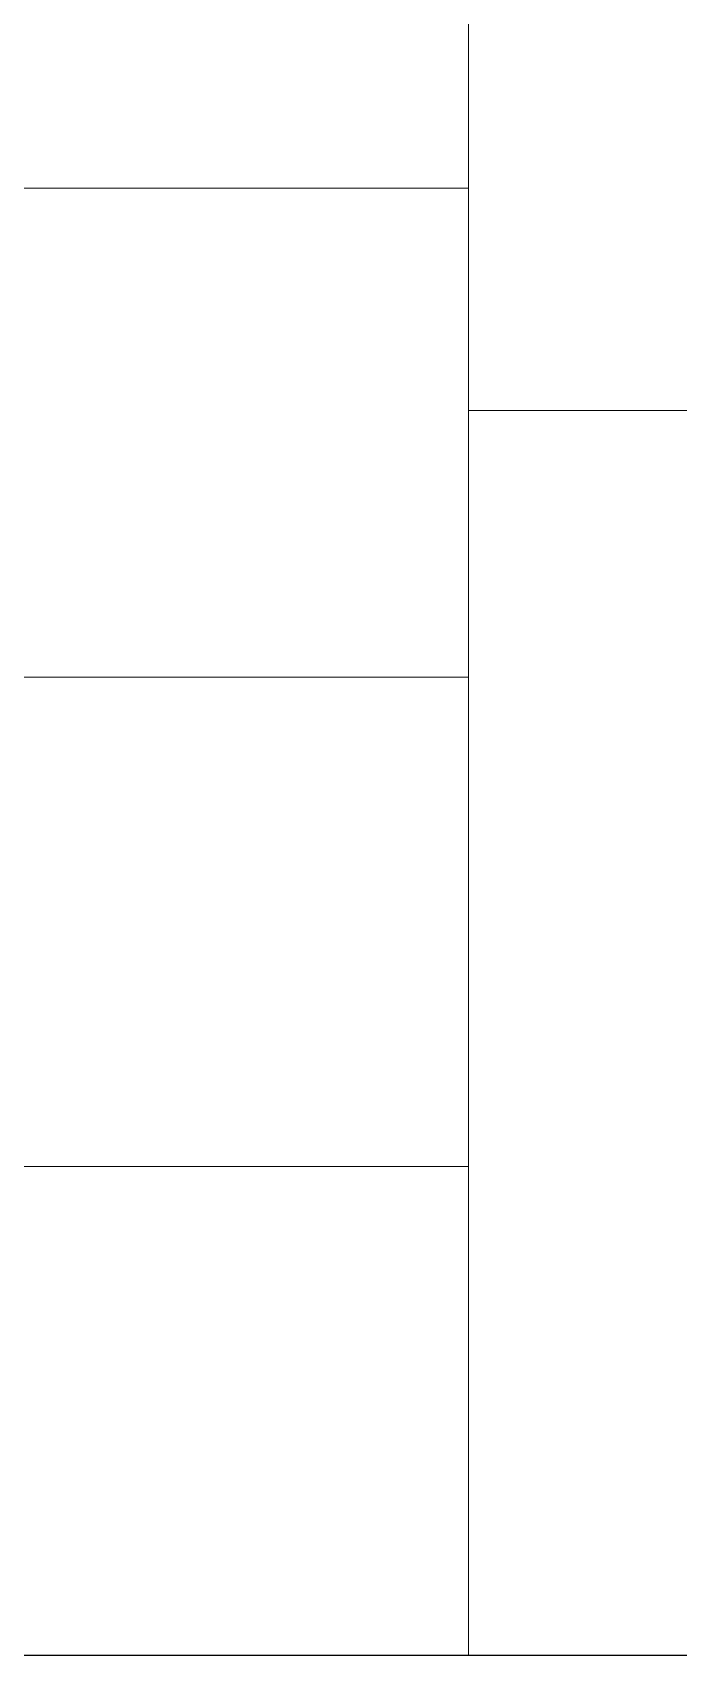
# Model space of a CAD drawing. Header units: millimetres. Extents: x 6786 to 7380, y -302 to 118.
# Drawn here: x 7255.44 to 7262.71, y -291.98 to -273.73 of the extents above; entities that cross this region are included whole.
import ezdxf

# ---------------------------------------------------------------- set-up
doc = ezdxf.new("R2010")
doc.units = ezdxf.units.MM
doc.linetypes.add('XKITLINE00', pattern=[0])

msp = doc.modelspace()

# ---------------------------------------------------------------- linework, layer by layer
at = {"color": 0, "linetype": 'XKITLINE00', "lineweight": 0}
for p, q in [((7260.343, -245.484), (7260.343, -291.984)), ((7260.343, -291.984), (7260.343, -277.984)), ((7260.343, -277.984), (7318.843, -277.984)), ((7189.843, -291.984), (7369.843, -291.984)), ((7369.843, -291.984), (7189.843, -291.984)), ((7260.343, -291.984), (7189.843, -291.984)), ((7318.843, -291.984), (7260.343, -291.984))]:
    msp.add_line(p, q, dxfattribs=at)
at = {"color": 1, "linetype": 'XKITLINE00', "lineweight": 0}
for p, q in [((7260.343, -275.484), (7189.843, -275.484)), ((7260.343, -280.984), (7189.843, -280.984)), ((7260.343, -286.484), (7189.843, -286.484))]:
    msp.add_line(p, q, dxfattribs=at)
at = {"color": 0, "linetype": 'XKITLINE00'}
msp.add_line((7369.843, -291.984), (6810.843, -291.984), dxfattribs=at)

doc.saveas('drawing.dxf')
